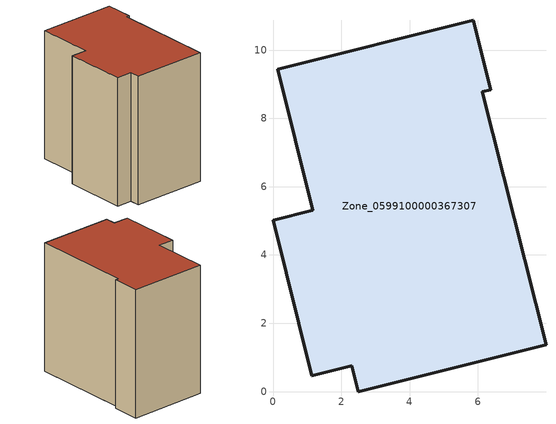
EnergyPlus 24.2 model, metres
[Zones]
Zone_0599100000367307
 floor ground (C_G): 0.13,9.43 5.87,10.87 6.37,8.84 6.13,8.78 7.99,1.38 2.49,0 2.3,0.76 1.14,0.47 0,5.02 1.16,5.31 z0
 wall outside (C_F): 7.99,1.38 6.13,8.78 6.37,8.84 5.87,10.87 0.13,9.43 1.16,5.31 0,5.02 1.14,0.47 2.3,0.76 2.49,0 7.99,1.38 z0:9.74
 roof outside (C_R): 2.3,0.76 2.49,0 7.99,1.38 6.13,8.78 6.37,8.84 5.87,10.87 0.13,9.43 1.16,5.31 0,5.02 1.14,0.47 z9.74
[BUILDING]
Pand.0599100000367307: North Axis=0; Terrain=City; Loads Convergence Tolerance Value=0.04; Temperature Convergence Tolerance Value=0.4; Solar Distribution=FullExterior; Maximum Number of Warmup Days=25; Minimum Number of Warmup Days=1
[Site:Location]
Rotterdam.The.Hague.AP_ZH_NLD Design_Conditions: Latitude=51.96; Longitude=4.45; Time Zone=1; Elevation=-4.5
[SITE:GROUNDTEMPERATURE:BUILDINGSURFACE]
18, 18, 18, 18, 18, 18, 18, 18, 18, 18, 18, 18
[MATERIAL] Thermal Absorptance=0.9; Solar Absorptance=0.7; Visible Absorptance=0.7
Name | Roughness | Thickness | Conductivity | Density | Specific Heat
G.TC.1992-2005 | MediumSmooth | 0.15 | 0.06 | 540 | 1210
F.TC.1992-2005 | Rough | 0.3 | 0.12 | 1920 | 840
R.TC.1992-2005 | MediumRough | 0.2 | 0.08 | 1500 | 1000
[CONSTRUCTION]
C_G: G.TC.1992-2005
C_F: F.TC.1992-2005
C_R: R.TC.1992-2005
[ZONE]
Zone_0599100000367307: Type=1; Multiplier=1; Ceiling Height=Autocalculate; Volume=Autocalculate; Floor Area=autocalculate; Part of Total Floor Area=Yes
[ZONEINFILTRATION:DESIGNFLOWRATE]
Infil_Zone_0599100000367307: Zone or ZoneList or Space or SpaceList=Zone_0599100000367307; Schedule=AlwaysOn; Design Flow Rate Calculation Method=Flow/Area; Flow Rate per Floor Area=0.0015; Constant Term Coefficient=1; Temperature Term Coefficient=0; Velocity Term Coefficient=0; Velocity Squared Term Coefficient=0
[HVACTEMPLATE:ZONE:IDEALLOADSAIRSYSTEM]
Zone_0599100000367307: Maximum Heating Supply Air Temperature=50; Minimum Cooling Supply Air Temperature=13; Maximum Heating Supply Air Humidity Ratio=0.0156; Minimum Cooling Supply Air Humidity Ratio=0.0077; Heating Limit=NoLimit; Cooling Limit=NoLimit; Dehumidification Control Type=ConstantSensibleHeatRatio; Cooling Sensible Heat Ratio=0.7; Dehumidification Setpoint=60; Humidification Control Type=None; Humidification Setpoint=30; Outdoor Air Method=None; Outdoor Air Flow Rate per Person=0.00944; Outdoor Air Flow Rate per Zone Floor Area=0; Outdoor Air Flow Rate per Zone=0; Demand Controlled Ventilation Type=None; Outdoor Air Economizer Type=NoEconomizer; Heat Recovery Type=None; Sensible Heat Recovery Effectiveness=0.7; Latent Heat Recovery Effectiveness=0.65
[ZONECONTROL:THERMOSTAT]
ThermostatControl_Zone_0599100000367307: Zone or ZoneList=Zone_0599100000367307; Control Type Schedule=DualSetpointControlType; Control 1=Thermostat_Zone_0599100000367307; Temperature Difference Between Cutout And Setpoint=0
[THERMOSTATSETPOINT:DUALSETPOINT]
Thermostat_Zone_0599100000367307: Heating Setpoint Temperature Schedule=HeatingSetpoint_Zone_0599100000367307; Cooling Setpoint Temperature Schedule=CoolingSetpoint_Zone_0599100000367307
[SCHEDULE:COMPACT]
HeatingSetpoint_Zone_0599100000367307: Through: 12/31, For: AllDays, Until: 24:00, 21
CoolingSetpoint_Zone_0599100000367307: Through: 12/31, For: AllDays, Until: 24:00, 24
DualSetpointControlType: Through: 12/31, For: AllDays, Until: 24:00, 4
AlwaysOn: Through: 12/31, For: AllDays, Until: 24:00, 1
